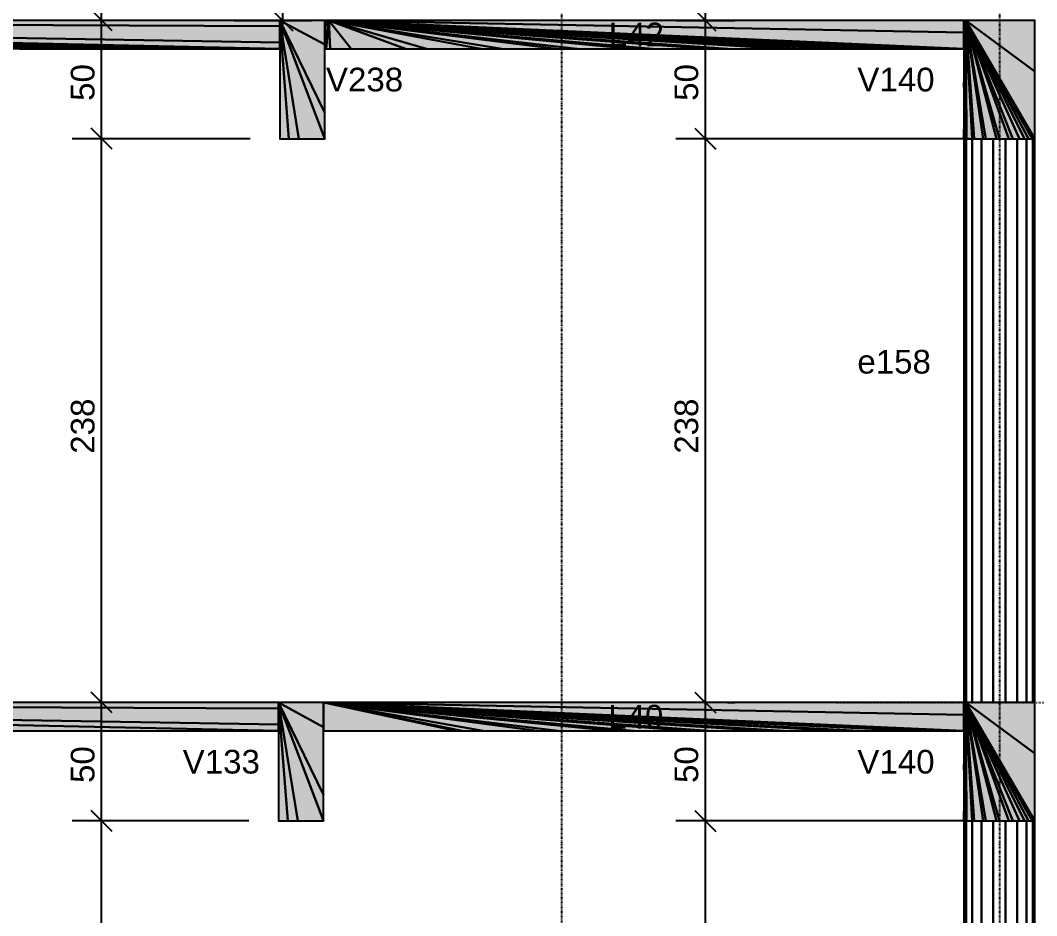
# Model space of a CAD drawing. Extents: x 37185 to 43130, y -8131 to -3926.
# Drawn here: x 41889.1 to 42175.4, y -6109.7 to -5857.7 of the extents above; entities that cross this region are included whole.
import ezdxf

# ---------------------------------------------------------------- set-up
doc = ezdxf.new("R2010")
doc.units = 0
doc.header["$MEASUREMENT"] = 0
doc.linetypes.add('ESTILO_TQS_0002', pattern=[0.4, 0.1, -0.3])
doc.linetypes.add('ESTILO_TQS_0004', pattern=[1.12, 0.5, -0.2, 0.01, -0.2, 0.01, -0.2])
for name, color, linetype in [('48', 4, 'CONTINUOUS'), ('52', 3, 'CONTINUOUS'), ('67', 7, 'CONTINUOUS'), ('70', 160, 'CONTINUOUS'), ('74', 2, 'CONTINUOUS'), ('75', 9, 'CONTINUOUS'), ('96', 252, 'CONTINUOUS')]:
    doc.layers.add(name, color=color, linetype=linetype)
doc.styles.add('TQS_ARIAL', font='arial.ttf')

msp = doc.modelspace()

# ---------------------------------------------------------------- linework, layer by layer
at = {"layer": '48', "linetype": 'Continuous'}
for p, q in [((42155.47, -5857.88), (42155.47, -5857.87)), ((42155.47, -5857.87), (42155.47, -5857.88)), ((42155.47, -5884.11), (42155.47, -5859.5)), ((42155.47, -5859.5), (42155.47, -5884.11)), ((42154.86, -5891.03), (42154.86, -6049.7)), ((42155.47, -6049.7), (42155.47, -5891.03)), ((42155.47, -5891.03), (42155.47, -6049.7)), ((42157.2, -6049.7), (42157.2, -5891.03)), ((42157.2, -5891.03), (42157.2, -6049.7)), ((42159.86, -6049.7), (42159.86, -5891.03)), ((42159.86, -5891.03), (42159.86, -6049.7)), ((42163.13, -6049.7), (42163.13, -5891.03)), ((42163.13, -5891.03), (42163.13, -6049.7)), ((42166.6, -6049.7), (42166.6, -5891.03)), ((42166.6, -5891.03), (42166.6, -6049.7)), ((42169.86, -6049.7), (42169.86, -5891.03)), ((42169.86, -5891.03), (42169.86, -6049.7)), ((42172.52, -6049.7), (42172.52, -5891.03)), ((42172.52, -5891.03), (42172.52, -6049.7)), ((42174.26, -6049.7), (42174.26, -5891.03)), ((42174.26, -5891.03), (42174.26, -6049.7)), ((42174.86, -6049.7), (42174.86, -5891.03)), ((42155.37, -6049.7), (42155.47, -6049.7)), ((42155.47, -6049.87), (42155.47, -6049.86)), ((42155.47, -6049.86), (42155.47, -6049.87)), ((42155.47, -6076.11), (42155.47, -6051.5)), ((42155.47, -6051.5), (42155.47, -6076.11)), ((42155.47, -6083.03), (42155.47, -6076.11)), ((42155.47, -6076.11), (42155.47, -6083.03)), ((42154.86, -6083.03), (42154.86, -6261.7)), ((42155.47, -6261.7), (42155.47, -6083.03)), ((42155.47, -6083.03), (42155.47, -6261.7)), ((42157.2, -6261.7), (42157.2, -6083.03)), ((42157.2, -6083.03), (42157.2, -6261.7)), ((42159.86, -6261.7), (42159.86, -6083.03)), ((42159.86, -6083.03), (42159.86, -6261.7)), ((42163.13, -6261.7), (42163.13, -6083.03)), ((42163.13, -6083.03), (42163.13, -6261.7)), ((42166.6, -6261.7), (42166.6, -6083.03)), ((42166.6, -6083.03), (42166.6, -6261.7)), ((42169.86, -6261.7), (42169.86, -6083.03)), ((42169.86, -6083.03), (42169.86, -6261.7)), ((42172.52, -6261.7), (42172.52, -6083.03)), ((42172.52, -6083.03), (42172.52, -6261.7)), ((42174.26, -6261.7), (42174.26, -6083.03)), ((42174.26, -6083.03), (42174.26, -6261.7)), ((42174.86, -6261.7), (42174.86, -6083.03))]:
    msp.add_line(p, q, dxfattribs=at)
at = {"layer": '52', "linetype": 'Continuous'}
for points in [[(42174.86, -5857.7), (42174.26, -5857.7), (42174.1, -5857.7), (42172.77, -5857.7), (42172.52, -5857.7), (42169.86, -5857.7), (42166.6, -5857.7), (42163.13, -5857.7), (42159.86, -5857.7), (42157.2, -5857.7), (42156.96, -5857.7), (42155.62, -5857.7), (42155.47, -5857.7), (42155.37, -5857.7), (42154.86, -5857.7), (41975.98, -5857.7), (41974.86, -5857.7), (41962.2, -5857.7), (41600.39, -5857.7), (41584.53, -5857.7), (41571.86, -5857.7), (41519.62, -5857.7), (41321.2, -5857.7)], [(42174.86, -5891.03), (42174.86, -5872.08), (42174.86, -5857.7)], [(41888.91, -5865.7), (41894.78, -5865.7), (41910.14, -5865.7), (41916.01, -5865.7), (41931.37, -5865.7), (41937.24, -5865.7), (41952.6, -5865.7), (41955.25, -5865.7), (41962.2, -5865.7)], [(41962.2, -5865.7), (41962.2, -5891.03)], [(41974.86, -5891.03), (41974.86, -5883.73), (41974.86, -5865.7)], [(41974.86, -5865.7), (41975.29, -5865.7), (41976.41, -5865.7), (41982.28, -5865.7), (41997.64, -5865.7), (42003.51, -5865.7), (42018.87, -5865.7), (42024.73, -5865.7), (42040.09, -5865.7), (42045.96, -5865.7), (42061.32, -5865.7), (42067.19, -5865.7), (42082.55, -5865.7), (42088.42, -5865.7), (42103.78, -5865.7), (42107.75, -5865.7), (42118.15, -5865.7), (42124.49, -5865.7), (42133.94, -5865.7), (42143.38, -5865.7), (42148, -5865.7), (42154.86, -5865.7)], [(42154.86, -5865.7), (42154.86, -5876.65), (42154.86, -5891.03)], [(41962.2, -5891.03), (41964.79, -5891.03), (41967.57, -5891.03), (41974.86, -5891.03)], [(42154.86, -5891.03), (42154.97, -5891.03), (42155.37, -5891.03), (42155.47, -5891.03), (42155.62, -5891.03), (42155.77, -5891.03), (42156.96, -5891.03), (42157.18, -5891.03), (42157.2, -5891.03), (42157.66, -5891.03), (42157.79, -5891.03), (42159.86, -5891.03), (42160.33, -5891.03), (42160.43, -5891.03), (42161.04, -5891.03), (42163.13, -5891.03), (42163.73, -5891.03), (42164.09, -5891.03), (42164.86, -5891.03), (42166.6, -5891.03), (42167.17, -5891.03), (42167.52, -5891.03), (42168.69, -5891.03), (42169.86, -5891.03), (42170.33, -5891.03), (42170.54, -5891.03), (42171.93, -5891.03), (42172.52, -5891.03), (42172.77, -5891.03), (42172.83, -5891.03), (42173.05, -5891.03), (42174.1, -5891.03), (42174.26, -5891.03), (42174.36, -5891.03), (42174.48, -5891.03), (42174.86, -5891.03)], [(42174.86, -6049.7), (42174.26, -6049.7), (42174.1, -6049.7), (42172.77, -6049.7), (42172.52, -6049.7), (42169.86, -6049.7), (42166.6, -6049.7), (42163.13, -6049.7), (42159.86, -6049.7), (42157.2, -6049.7), (42156.96, -6049.7), (42155.62, -6049.7), (42155.47, -6049.7), (42155.37, -6049.7), (42154.86, -6049.7), (41974.53, -6049.7), (41961.86, -6049.7), (41595, -6049.7), (41584.53, -6049.7), (41571.86, -6049.7), (41519.62, -6049.7), (41321.2, -6049.7)], [(42174.86, -6083.03), (42174.86, -6064.08), (42174.86, -6049.7)], [(41876.13, -6057.7), (41961.86, -6057.7)], [(41961.86, -6057.7), (41961.86, -6083.03)], [(41974.53, -6083.03), (41974.53, -6075.73), (41974.53, -6057.7)], [(41974.53, -6057.7), (42011.79, -6057.7), (42012.29, -6057.7), (42013.59, -6057.7), (42019.46, -6057.7), (42034.75, -6057.7), (42040.62, -6057.7), (42055.91, -6057.7), (42061.77, -6057.7), (42077.06, -6057.7), (42082.93, -6057.7), (42098.22, -6057.7), (42104.09, -6057.7), (42119.38, -6057.7), (42125.25, -6057.7), (42140.54, -6057.7), (42144.73, -6057.7), (42152.07, -6057.7), (42154.86, -6057.7)], [(42154.86, -6057.7), (42154.86, -6068.65), (42154.86, -6083.03)], [(41961.86, -6083.03), (41964.49, -6083.03), (41967.27, -6083.03), (41974.53, -6083.03)], [(42154.86, -6083.03), (42154.96, -6083.03), (42155.37, -6083.03), (42155.47, -6083.03), (42155.62, -6083.03), (42155.74, -6083.03), (42156.96, -6083.03), (42157.18, -6083.03), (42157.2, -6083.03), (42157.62, -6083.03), (42157.79, -6083.03), (42159.86, -6083.03), (42160.33, -6083.03), (42160.38, -6083.03), (42161.04, -6083.03), (42163.13, -6083.03), (42163.67, -6083.03), (42164.09, -6083.03), (42164.86, -6083.03), (42166.6, -6083.03), (42167.11, -6083.03), (42167.52, -6083.03), (42168.69, -6083.03), (42169.86, -6083.03), (42170.28, -6083.03), (42170.54, -6083.03), (42171.93, -6083.03), (42172.52, -6083.03), (42172.77, -6083.03), (42172.8, -6083.03), (42173.05, -6083.03), (42174.1, -6083.03), (42174.26, -6083.03), (42174.36, -6083.03), (42174.48, -6083.03), (42174.86, -6083.03)]]:
    msp.add_lwpolyline(points, dxfattribs=at)
at = {"layer": '67', "linetype": 'ESTILO_TQS_0002'}
msp.add_line((42118.87, -6049.7), (42549.88, -6049.7), dxfattribs=at)
at = {"layer": '70', "linetype": 'ESTILO_TQS_0004'}
for p, q in [((42041.53, -5399.92), (42041.53, -6361.7)), ((42164.86, -5399.92), (42164.86, -6361.7))]:
    msp.add_line(p, q, dxfattribs=at)
at = {"layer": '75', "linetype": 'Continuous'}
for p, q in [((41962.94, -5666.03), (41962.94, -5866.03)), ((41912.02, -5899.37), (41912.02, -5849.37)), ((42082.04, -5849.37), (42082.04, -5899.37)), ((41914.97, -5860.65), (41909.08, -5854.76)), ((41959.99, -5854.76), (41965.88, -5860.65)), ((42079.09, -5854.76), (42084.99, -5860.65)), ((41922.04, -5857.7), (41903.69, -5857.7)), ((41930.37, -5857.7), (41930.37, -5857.7)), ((41940.98, -5857.7), (41940.98, -5857.7)), ((41949.32, -5857.7), (41971.27, -5857.7)), ((42065.42, -5857.7), (42065.42, -5857.7)), ((42073.76, -5857.7), (42090.37, -5857.7)), ((41912.02, -6058.03), (41912.02, -5882.7)), ((42082.04, -5882.7), (42082.04, -6058.03)), ((41914.97, -5893.98), (41909.08, -5888.09)), ((41914.97, -5893.98), (41909.08, -5888.09)), ((42079.09, -5888.09), (42084.99, -5893.98)), ((42079.09, -5888.09), (42084.99, -5893.98)), ((41953.86, -5891.03), (41903.69, -5891.03)), ((41953.86, -5891.03), (41903.69, -5891.03)), ((41962.2, -5891.03), (41962.2, -5891.03)), ((41962.2, -5891.03), (41962.2, -5891.03)), ((42156.53, -5891.03), (42073.71, -5891.03)), ((42156.53, -5891.03), (42073.71, -5891.03)), ((42164.86, -5891.03), (42164.86, -5891.03)), ((42164.86, -5891.03), (42164.86, -5891.03)), ((41912.02, -6091.36), (41912.02, -6041.36)), ((42082.04, -6041.36), (42082.04, -6091.36)), ((41914.97, -6052.64), (41909.08, -6046.75)), ((41914.97, -6052.64), (41909.08, -6046.75)), ((42079.09, -6046.75), (42084.99, -6052.64)), ((42079.09, -6046.75), (42084.99, -6052.64)), ((41914.87, -6049.7), (41903.69, -6049.7)), ((41914.87, -6049.7), (41903.69, -6049.7)), ((41923.2, -6049.7), (41923.2, -6049.7)), ((41923.2, -6049.7), (41923.2, -6049.7)), ((42079.95, -6049.7), (42079.95, -6049.7)), ((42079.95, -6049.7), (42079.95, -6049.7)), ((42088.28, -6049.7), (42090.37, -6049.7)), ((42088.28, -6049.7), (42090.37, -6049.7)), ((41912.02, -6250.04), (41912.02, -6074.7)), ((42082.04, -6074.7), (42082.04, -6250.04)), ((41914.97, -6085.98), (41909.08, -6080.08)), ((41914.97, -6085.98), (41909.08, -6080.08)), ((42079.09, -6080.08), (42084.99, -6085.98)), ((42079.09, -6080.08), (42084.99, -6085.98)), ((41953.53, -6083.03), (41903.69, -6083.03)), ((41953.53, -6083.03), (41903.69, -6083.03)), ((41961.86, -6083.03), (41961.86, -6083.03)), ((41961.86, -6083.03), (41961.86, -6083.03)), ((42154.79, -6083.03), (42073.71, -6083.03)), ((42154.79, -6083.03), (42073.71, -6083.03)), ((42163.13, -6083.03), (42163.13, -6083.03)), ((42163.13, -6083.03), (42163.13, -6083.03))]:
    msp.add_line(p, q, dxfattribs=at)
at = {"layer": '96', "linetype": 'Continuous'}
for points in [[(41600.39, -5857.7), (41888.91, -5865.7), (41894.78, -5865.7), (41600.39, -5857.7)], [(41600.39, -5857.7), (41894.78, -5865.7), (41910.14, -5865.7), (41600.39, -5857.7)], [(41600.39, -5857.7), (41910.14, -5865.7), (41916.01, -5865.7), (41600.39, -5857.7)], [(41600.39, -5857.7), (41916.01, -5865.7), (41931.37, -5865.7), (41600.39, -5857.7)], [(41600.39, -5857.7), (41931.37, -5865.7), (41937.24, -5865.7), (41600.39, -5857.7)], [(41600.39, -5857.7), (41937.24, -5865.7), (41952.6, -5865.7), (41600.39, -5857.7)], [(41600.39, -5857.7), (41952.6, -5865.7), (41955.25, -5865.7), (41600.39, -5857.7)], [(41600.39, -5857.7), (41955.25, -5865.7), (41962.2, -5865.7), (41600.39, -5857.7)], [(41600.39, -5857.7), (41962.2, -5865.7), (41962.2, -5863.94), (41600.39, -5857.7)], [(41600.39, -5857.7), (41962.2, -5863.94), (41962.2, -5859.33), (41600.39, -5857.7)], [(41600.39, -5857.7), (41962.2, -5859.33), (41962.2, -5857.7), (41600.39, -5857.7)], [(41962.2, -5857.7), (41962.2, -5891.03), (41964.79, -5891.03), (41962.2, -5857.7)], [(41962.2, -5857.7), (41964.79, -5891.03), (41967.57, -5891.03), (41962.2, -5857.7)], [(41962.2, -5857.7), (41967.57, -5891.03), (41974.86, -5891.03), (41962.2, -5857.7)], [(41962.2, -5857.7), (41974.86, -5891.03), (41974.86, -5883.73), (41962.2, -5857.7)], [(41962.2, -5857.7), (41974.86, -5883.73), (41974.86, -5864.53), (41962.2, -5857.7)], [(41962.2, -5857.7), (41974.86, -5864.53), (41974.86, -5857.7), (41962.2, -5857.7)], [(41975.98, -5857.7), (41974.86, -5857.7), (41974.86, -5859.45), (41975.98, -5857.7)], [(41975.98, -5857.7), (41974.86, -5859.45), (41974.86, -5864.06), (41975.98, -5857.7)], [(41975.98, -5857.7), (41974.86, -5864.06), (41974.86, -5865.7), (41975.98, -5857.7)], [(41975.98, -5857.7), (41974.86, -5865.7), (41975.29, -5865.7), (41975.98, -5857.7)], [(41975.98, -5857.7), (41975.29, -5865.7), (41976.41, -5865.7), (41975.98, -5857.7)], [(41975.98, -5857.7), (41976.41, -5865.7), (41982.28, -5865.7), (41975.98, -5857.7)], [(41975.98, -5857.7), (41982.28, -5865.7), (41997.64, -5865.7), (41975.98, -5857.7)], [(41975.98, -5857.7), (41997.64, -5865.7), (42003.51, -5865.7), (41975.98, -5857.7)], [(41975.98, -5857.7), (42003.51, -5865.7), (42018.87, -5865.7), (41975.98, -5857.7)], [(41975.98, -5857.7), (42018.87, -5865.7), (42024.73, -5865.7), (41975.98, -5857.7)], [(41975.98, -5857.7), (42024.73, -5865.7), (42040.09, -5865.7), (41975.98, -5857.7)], [(41975.98, -5857.7), (42040.09, -5865.7), (42045.96, -5865.7), (41975.98, -5857.7)], [(41975.98, -5857.7), (42045.96, -5865.7), (42061.32, -5865.7), (41975.98, -5857.7)], [(41975.98, -5857.7), (42061.32, -5865.7), (42067.19, -5865.7), (41975.98, -5857.7)], [(41975.98, -5857.7), (42067.19, -5865.7), (42082.55, -5865.7), (41975.98, -5857.7)], [(41975.98, -5857.7), (42082.55, -5865.7), (42088.42, -5865.7), (41975.98, -5857.7)], [(41975.98, -5857.7), (42088.42, -5865.7), (42103.78, -5865.7), (41975.98, -5857.7)], [(41975.98, -5857.7), (42103.78, -5865.7), (42107.75, -5865.7), (41975.98, -5857.7)], [(41975.98, -5857.7), (42107.75, -5865.7), (42118.15, -5865.7), (41975.98, -5857.7)], [(41975.98, -5857.7), (42118.15, -5865.7), (42124.49, -5865.7), (41975.98, -5857.7)], [(41975.98, -5857.7), (42124.49, -5865.7), (42133.94, -5865.7), (41975.98, -5857.7)], [(41975.98, -5857.7), (42133.94, -5865.7), (42143.38, -5865.7), (41975.98, -5857.7)], [(41975.98, -5857.7), (42143.38, -5865.7), (42148, -5865.7), (41975.98, -5857.7)], [(41975.98, -5857.7), (42148, -5865.7), (42154.86, -5865.7), (41975.98, -5857.7)], [(41975.98, -5857.7), (42154.86, -5865.7), (42154.86, -5861.15), (41975.98, -5857.7)], [(41975.98, -5857.7), (42154.86, -5861.15), (42154.86, -5857.7), (41975.98, -5857.7)], [(42155.37, -5857.7), (42154.86, -5857.7), (42154.86, -5876.65), (42155.37, -5857.7)], [(42155.37, -5857.7), (42154.86, -5876.65), (42154.86, -5891.03), (42155.37, -5857.7)], [(42155.37, -5857.7), (42154.86, -5891.03), (42155.37, -5891.03), (42155.37, -5857.7)], [(42155.37, -5857.7), (42155.37, -5891.03), (42155.62, -5891.03), (42155.37, -5857.7)], [(42155.37, -5857.7), (42155.62, -5891.03), (42157.18, -5891.03), (42155.37, -5857.7)], [(42155.37, -5857.7), (42157.18, -5891.03), (42157.79, -5891.03), (42155.37, -5857.7)], [(42155.37, -5857.7), (42157.79, -5891.03), (42160.33, -5891.03), (42155.37, -5857.7)], [(42155.37, -5857.7), (42160.33, -5891.03), (42161.04, -5891.03), (42155.37, -5857.7)], [(42155.37, -5857.7), (42161.04, -5891.03), (42164.09, -5891.03), (42155.37, -5857.7)], [(42155.37, -5857.7), (42164.09, -5891.03), (42164.86, -5891.03), (42155.37, -5857.7)], [(42155.37, -5857.7), (42164.86, -5891.03), (42167.52, -5891.03), (42155.37, -5857.7)], [(42155.37, -5857.7), (42167.52, -5891.03), (42168.69, -5891.03), (42155.37, -5857.7)], [(42155.37, -5857.7), (42168.69, -5891.03), (42170.54, -5891.03), (42155.37, -5857.7)], [(42155.37, -5857.7), (42170.54, -5891.03), (42171.93, -5891.03), (42155.37, -5857.7)], [(42155.37, -5857.7), (42171.93, -5891.03), (42173.05, -5891.03), (42155.37, -5857.7)], [(42155.37, -5857.7), (42173.05, -5891.03), (42174.1, -5891.03), (42155.37, -5857.7)], [(42155.37, -5857.7), (42174.1, -5891.03), (42174.48, -5891.03), (42155.37, -5857.7)], [(42155.37, -5857.7), (42174.48, -5891.03), (42174.86, -5891.03), (42155.37, -5857.7)], [(42155.37, -5857.7), (42174.86, -5891.03), (42174.86, -5872.08), (42155.37, -5857.7)], [(42155.37, -5857.7), (42174.86, -5872.08), (42174.86, -5857.7), (42155.37, -5857.7)], [(41595, -6049.7), (41876.13, -6057.7), (41961.86, -6057.7), (41595, -6049.7)], [(41595, -6049.7), (41961.86, -6057.7), (41961.86, -6055.94), (41595, -6049.7)], [(41595, -6049.7), (41961.86, -6055.94), (41961.86, -6051.35), (41595, -6049.7)], [(41595, -6049.7), (41961.86, -6051.35), (41961.86, -6049.7), (41595, -6049.7)], [(41961.86, -6049.7), (41961.86, -6083.03), (41964.49, -6083.03), (41961.86, -6049.7)], [(41961.86, -6049.7), (41964.49, -6083.03), (41967.27, -6083.03), (41961.86, -6049.7)], [(41961.86, -6049.7), (41967.27, -6083.03), (41974.53, -6083.03), (41961.86, -6049.7)], [(41961.86, -6049.7), (41974.53, -6083.03), (41974.53, -6075.73), (41961.86, -6049.7)], [(41961.86, -6049.7), (41974.53, -6075.73), (41974.53, -6056.62), (41961.86, -6049.7)], [(41961.86, -6049.7), (41974.53, -6056.62), (41974.53, -6049.7), (41961.86, -6049.7)], [(41974.53, -6049.7), (41974.53, -6057.7), (42011.79, -6057.7), (41974.53, -6049.7)], [(41974.53, -6049.7), (42011.79, -6057.7), (42012.29, -6057.7), (41974.53, -6049.7)], [(41974.53, -6049.7), (42012.29, -6057.7), (42013.59, -6057.7), (41974.53, -6049.7)], [(41974.53, -6049.7), (42013.59, -6057.7), (42019.46, -6057.7), (41974.53, -6049.7)], [(41974.53, -6049.7), (42019.46, -6057.7), (42034.75, -6057.7), (41974.53, -6049.7)], [(41974.53, -6049.7), (42034.75, -6057.7), (42040.62, -6057.7), (41974.53, -6049.7)], [(41974.53, -6049.7), (42040.62, -6057.7), (42055.91, -6057.7), (41974.53, -6049.7)], [(41974.53, -6049.7), (42055.91, -6057.7), (42061.77, -6057.7), (41974.53, -6049.7)], [(41974.53, -6049.7), (42061.77, -6057.7), (42077.06, -6057.7), (41974.53, -6049.7)], [(41974.53, -6049.7), (42077.06, -6057.7), (42082.93, -6057.7), (41974.53, -6049.7)], [(41974.53, -6049.7), (42082.93, -6057.7), (42098.22, -6057.7), (41974.53, -6049.7)], [(41974.53, -6049.7), (42098.22, -6057.7), (42104.09, -6057.7), (41974.53, -6049.7)], [(41974.53, -6049.7), (42104.09, -6057.7), (42119.38, -6057.7), (41974.53, -6049.7)], [(41974.53, -6049.7), (42119.38, -6057.7), (42125.25, -6057.7), (41974.53, -6049.7)], [(41974.53, -6049.7), (42125.25, -6057.7), (42140.54, -6057.7), (41974.53, -6049.7)], [(41974.53, -6049.7), (42140.54, -6057.7), (42144.73, -6057.7), (41974.53, -6049.7)], [(41974.53, -6049.7), (42144.73, -6057.7), (42152.07, -6057.7), (41974.53, -6049.7)], [(41974.53, -6049.7), (42152.07, -6057.7), (42154.86, -6057.7), (41974.53, -6049.7)], [(41974.53, -6049.7), (42154.86, -6057.7), (42154.86, -6053.15), (41974.53, -6049.7)], [(41974.53, -6049.7), (42154.86, -6053.15), (42154.86, -6049.7), (41974.53, -6049.7)], [(42155.37, -6049.7), (42154.86, -6049.7), (42154.86, -6068.65), (42155.37, -6049.7)], [(42155.37, -6049.7), (42154.86, -6068.65), (42154.86, -6083.03), (42155.37, -6049.7)], [(42155.37, -6049.7), (42154.86, -6083.03), (42155.37, -6083.03), (42155.37, -6049.7)], [(42155.37, -6049.7), (42155.37, -6083.03), (42155.62, -6083.03), (42155.37, -6049.7)], [(42155.37, -6049.7), (42155.62, -6083.03), (42157.18, -6083.03), (42155.37, -6049.7)], [(42155.37, -6049.7), (42157.18, -6083.03), (42157.79, -6083.03), (42155.37, -6049.7)], [(42155.37, -6049.7), (42157.79, -6083.03), (42160.33, -6083.03), (42155.37, -6049.7)], [(42155.37, -6049.7), (42160.33, -6083.03), (42161.04, -6083.03), (42155.37, -6049.7)], [(42155.37, -6049.7), (42161.04, -6083.03), (42164.09, -6083.03), (42155.37, -6049.7)], [(42155.37, -6049.7), (42164.09, -6083.03), (42164.86, -6083.03), (42155.37, -6049.7)], [(42155.37, -6049.7), (42164.86, -6083.03), (42167.52, -6083.03), (42155.37, -6049.7)], [(42155.37, -6049.7), (42167.52, -6083.03), (42168.69, -6083.03), (42155.37, -6049.7)], [(42155.37, -6049.7), (42168.69, -6083.03), (42170.54, -6083.03), (42155.37, -6049.7)], [(42155.37, -6049.7), (42170.54, -6083.03), (42171.93, -6083.03), (42155.37, -6049.7)], [(42155.37, -6049.7), (42171.93, -6083.03), (42173.05, -6083.03), (42155.37, -6049.7)], [(42155.37, -6049.7), (42173.05, -6083.03), (42174.1, -6083.03), (42155.37, -6049.7)], [(42155.37, -6049.7), (42174.1, -6083.03), (42174.48, -6083.03), (42155.37, -6049.7)], [(42155.37, -6049.7), (42174.48, -6083.03), (42174.86, -6083.03), (42155.37, -6049.7)], [(42155.37, -6049.7), (42174.86, -6083.03), (42174.86, -6064.08), (42155.37, -6049.7)], [(42155.37, -6049.7), (42174.86, -6064.08), (42174.86, -6049.7), (42155.37, -6049.7)]]:
    msp.add_lwpolyline(points, dxfattribs=at)
for points in [[(41600.39, -5857.7), (41888.91, -5865.7), (41894.78, -5865.7)], [(41600.39, -5857.7), (41894.78, -5865.7), (41600.39, -5857.7)], [(41600.39, -5857.7), (41894.78, -5865.7), (41910.14, -5865.7)], [(41600.39, -5857.7), (41910.14, -5865.7), (41600.39, -5857.7)], [(41600.39, -5857.7), (41910.14, -5865.7), (41916.01, -5865.7)], [(41600.39, -5857.7), (41916.01, -5865.7), (41600.39, -5857.7)], [(41600.39, -5857.7), (41916.01, -5865.7), (41931.37, -5865.7)], [(41600.39, -5857.7), (41931.37, -5865.7), (41600.39, -5857.7)], [(41600.39, -5857.7), (41931.37, -5865.7), (41937.24, -5865.7)], [(41600.39, -5857.7), (41937.24, -5865.7), (41600.39, -5857.7)], [(41600.39, -5857.7), (41937.24, -5865.7), (41952.6, -5865.7)], [(41600.39, -5857.7), (41952.6, -5865.7), (41600.39, -5857.7)], [(41600.39, -5857.7), (41952.6, -5865.7), (41955.25, -5865.7)], [(41600.39, -5857.7), (41955.25, -5865.7), (41600.39, -5857.7)], [(41600.39, -5857.7), (41955.25, -5865.7), (41962.2, -5865.7)], [(41600.39, -5857.7), (41962.2, -5865.7), (41600.39, -5857.7)], [(41600.39, -5857.7), (41962.2, -5865.7), (41962.2, -5863.94)], [(41600.39, -5857.7), (41962.2, -5863.94), (41600.39, -5857.7)], [(41600.39, -5857.7), (41962.2, -5863.94), (41962.2, -5859.33)], [(41600.39, -5857.7), (41962.2, -5859.33), (41600.39, -5857.7)], [(41600.39, -5857.7), (41962.2, -5859.33), (41962.2, -5857.7)], [(41600.39, -5857.7), (41962.2, -5857.7), (41600.39, -5857.7)], [(41962.2, -5857.7), (41962.2, -5891.03), (41964.79, -5891.03)], [(41962.2, -5857.7), (41964.79, -5891.03), (41962.2, -5857.7)], [(41962.2, -5857.7), (41964.79, -5891.03), (41967.57, -5891.03)], [(41962.2, -5857.7), (41967.57, -5891.03), (41962.2, -5857.7)], [(41962.2, -5857.7), (41967.57, -5891.03), (41974.86, -5891.03)], [(41962.2, -5857.7), (41974.86, -5891.03), (41962.2, -5857.7)], [(41962.2, -5857.7), (41974.86, -5891.03), (41974.86, -5883.73)], [(41962.2, -5857.7), (41974.86, -5883.73), (41962.2, -5857.7)], [(41962.2, -5857.7), (41974.86, -5883.73), (41974.86, -5864.53)], [(41962.2, -5857.7), (41974.86, -5864.53), (41962.2, -5857.7)], [(41962.2, -5857.7), (41974.86, -5864.53), (41974.86, -5857.7)], [(41962.2, -5857.7), (41974.86, -5857.7), (41962.2, -5857.7)], [(41975.98, -5857.7), (41974.86, -5857.7), (41974.86, -5859.45)], [(41975.98, -5857.7), (41974.86, -5859.45), (41975.98, -5857.7)], [(41975.98, -5857.7), (41974.86, -5859.45), (41974.86, -5864.06)], [(41975.98, -5857.7), (41974.86, -5864.06), (41975.98, -5857.7)], [(41975.98, -5857.7), (41974.86, -5864.06), (41974.86, -5865.7)], [(41975.98, -5857.7), (41974.86, -5865.7), (41975.98, -5857.7)], [(41975.98, -5857.7), (41974.86, -5865.7), (41975.29, -5865.7)], [(41975.98, -5857.7), (41975.29, -5865.7), (41975.98, -5857.7)], [(41975.98, -5857.7), (41975.29, -5865.7), (41976.41, -5865.7)], [(41975.98, -5857.7), (41976.41, -5865.7), (41975.98, -5857.7)], [(41975.98, -5857.7), (41976.41, -5865.7), (41982.28, -5865.7)], [(41975.98, -5857.7), (41982.28, -5865.7), (41975.98, -5857.7)], [(41975.98, -5857.7), (41982.28, -5865.7), (41997.64, -5865.7)], [(41975.98, -5857.7), (41997.64, -5865.7), (41975.98, -5857.7)], [(41975.98, -5857.7), (41997.64, -5865.7), (42003.51, -5865.7)], [(41975.98, -5857.7), (42003.51, -5865.7), (41975.98, -5857.7)], [(41975.98, -5857.7), (42003.51, -5865.7), (42018.87, -5865.7)], [(41975.98, -5857.7), (42018.87, -5865.7), (41975.98, -5857.7)], [(41975.98, -5857.7), (42018.87, -5865.7), (42024.73, -5865.7)], [(41975.98, -5857.7), (42024.73, -5865.7), (41975.98, -5857.7)], [(41975.98, -5857.7), (42024.73, -5865.7), (42040.09, -5865.7)], [(41975.98, -5857.7), (42040.09, -5865.7), (41975.98, -5857.7)], [(41975.98, -5857.7), (42040.09, -5865.7), (42045.96, -5865.7)], [(41975.98, -5857.7), (42045.96, -5865.7), (41975.98, -5857.7)], [(41975.98, -5857.7), (42045.96, -5865.7), (42061.32, -5865.7)], [(41975.98, -5857.7), (42061.32, -5865.7), (41975.98, -5857.7)], [(41975.98, -5857.7), (42061.32, -5865.7), (42067.19, -5865.7)], [(41975.98, -5857.7), (42067.19, -5865.7), (41975.98, -5857.7)], [(41975.98, -5857.7), (42067.19, -5865.7), (42082.55, -5865.7)], [(41975.98, -5857.7), (42082.55, -5865.7), (41975.98, -5857.7)], [(41975.98, -5857.7), (42082.55, -5865.7), (42088.42, -5865.7)], [(41975.98, -5857.7), (42088.42, -5865.7), (41975.98, -5857.7)], [(41975.98, -5857.7), (42088.42, -5865.7), (42103.78, -5865.7)], [(41975.98, -5857.7), (42103.78, -5865.7), (41975.98, -5857.7)], [(41975.98, -5857.7), (42103.78, -5865.7), (42107.75, -5865.7)], [(41975.98, -5857.7), (42107.75, -5865.7), (41975.98, -5857.7)], [(41975.98, -5857.7), (42107.75, -5865.7), (42118.15, -5865.7)], [(41975.98, -5857.7), (42118.15, -5865.7), (41975.98, -5857.7)], [(41975.98, -5857.7), (42118.15, -5865.7), (42124.49, -5865.7)], [(41975.98, -5857.7), (42124.49, -5865.7), (41975.98, -5857.7)], [(41975.98, -5857.7), (42124.49, -5865.7), (42133.94, -5865.7)], [(41975.98, -5857.7), (42133.94, -5865.7), (41975.98, -5857.7)], [(41975.98, -5857.7), (42133.94, -5865.7), (42143.38, -5865.7)], [(41975.98, -5857.7), (42143.38, -5865.7), (41975.98, -5857.7)], [(41975.98, -5857.7), (42143.38, -5865.7), (42148, -5865.7)], [(41975.98, -5857.7), (42148, -5865.7), (41975.98, -5857.7)], [(41975.98, -5857.7), (42148, -5865.7), (42154.86, -5865.7)], [(41975.98, -5857.7), (42154.86, -5865.7), (41975.98, -5857.7)], [(41975.98, -5857.7), (42154.86, -5865.7), (42154.86, -5861.15)], [(41975.98, -5857.7), (42154.86, -5861.15), (41975.98, -5857.7)], [(41975.98, -5857.7), (42154.86, -5861.15), (42154.86, -5857.7)], [(41975.98, -5857.7), (42154.86, -5857.7), (41975.98, -5857.7)], [(42155.37, -5857.7), (42154.86, -5857.7), (42154.86, -5876.65)], [(42155.37, -5857.7), (42154.86, -5876.65), (42155.37, -5857.7)], [(42155.37, -5857.7), (42154.86, -5876.65), (42154.86, -5891.03)], [(42155.37, -5857.7), (42154.86, -5891.03), (42155.37, -5857.7)], [(42155.37, -5857.7), (42154.86, -5891.03), (42155.37, -5891.03)], [(42155.37, -5857.7), (42155.37, -5891.03), (42155.37, -5857.7)], [(42155.37, -5857.7), (42155.37, -5891.03), (42155.62, -5891.03)], [(42155.37, -5857.7), (42155.62, -5891.03), (42155.37, -5857.7)], [(42155.37, -5857.7), (42155.62, -5891.03), (42157.18, -5891.03)], [(42155.37, -5857.7), (42157.18, -5891.03), (42155.37, -5857.7)], [(42155.37, -5857.7), (42157.18, -5891.03), (42157.79, -5891.03)], [(42155.37, -5857.7), (42157.79, -5891.03), (42155.37, -5857.7)], [(42155.37, -5857.7), (42157.79, -5891.03), (42160.33, -5891.03)], [(42155.37, -5857.7), (42160.33, -5891.03), (42155.37, -5857.7)], [(42155.37, -5857.7), (42160.33, -5891.03), (42161.04, -5891.03)], [(42155.37, -5857.7), (42161.04, -5891.03), (42155.37, -5857.7)], [(42155.37, -5857.7), (42161.04, -5891.03), (42164.09, -5891.03)], [(42155.37, -5857.7), (42164.09, -5891.03), (42155.37, -5857.7)], [(42155.37, -5857.7), (42164.09, -5891.03), (42164.86, -5891.03)], [(42155.37, -5857.7), (42164.86, -5891.03), (42155.37, -5857.7)], [(42155.37, -5857.7), (42164.86, -5891.03), (42167.52, -5891.03)], [(42155.37, -5857.7), (42167.52, -5891.03), (42155.37, -5857.7)], [(42155.37, -5857.7), (42167.52, -5891.03), (42168.69, -5891.03)], [(42155.37, -5857.7), (42168.69, -5891.03), (42155.37, -5857.7)], [(42155.37, -5857.7), (42168.69, -5891.03), (42170.54, -5891.03)], [(42155.37, -5857.7), (42170.54, -5891.03), (42155.37, -5857.7)], [(42155.37, -5857.7), (42170.54, -5891.03), (42171.93, -5891.03)], [(42155.37, -5857.7), (42171.93, -5891.03), (42155.37, -5857.7)], [(42155.37, -5857.7), (42171.93, -5891.03), (42173.05, -5891.03)], [(42155.37, -5857.7), (42173.05, -5891.03), (42155.37, -5857.7)], [(42155.37, -5857.7), (42173.05, -5891.03), (42174.1, -5891.03)], [(42155.37, -5857.7), (42174.1, -5891.03), (42155.37, -5857.7)], [(42155.37, -5857.7), (42174.1, -5891.03), (42174.48, -5891.03)], [(42155.37, -5857.7), (42174.48, -5891.03), (42155.37, -5857.7)], [(42155.37, -5857.7), (42174.48, -5891.03), (42174.86, -5891.03)], [(42155.37, -5857.7), (42174.86, -5891.03), (42155.37, -5857.7)], [(42155.37, -5857.7), (42174.86, -5891.03), (42174.86, -5872.08)], [(42155.37, -5857.7), (42174.86, -5872.08), (42155.37, -5857.7)], [(42155.37, -5857.7), (42174.86, -5872.08), (42174.86, -5857.7)], [(42155.37, -5857.7), (42174.86, -5857.7), (42155.37, -5857.7)], [(41595, -6049.7), (41876.13, -6057.7), (41961.86, -6057.7)], [(41595, -6049.7), (41961.86, -6057.7), (41595, -6049.7)], [(41595, -6049.7), (41961.86, -6057.7), (41961.86, -6055.94)], [(41595, -6049.7), (41961.86, -6055.94), (41595, -6049.7)], [(41595, -6049.7), (41961.86, -6055.94), (41961.86, -6051.35)], [(41595, -6049.7), (41961.86, -6051.35), (41595, -6049.7)], [(41595, -6049.7), (41961.86, -6051.35), (41961.86, -6049.7)], [(41595, -6049.7), (41961.86, -6049.7), (41595, -6049.7)], [(41961.86, -6049.7), (41961.86, -6083.03), (41964.49, -6083.03)], [(41961.86, -6049.7), (41964.49, -6083.03), (41961.86, -6049.7)], [(41961.86, -6049.7), (41964.49, -6083.03), (41967.27, -6083.03)], [(41961.86, -6049.7), (41967.27, -6083.03), (41961.86, -6049.7)], [(41961.86, -6049.7), (41967.27, -6083.03), (41974.53, -6083.03)], [(41961.86, -6049.7), (41974.53, -6083.03), (41961.86, -6049.7)], [(41961.86, -6049.7), (41974.53, -6083.03), (41974.53, -6075.73)], [(41961.86, -6049.7), (41974.53, -6075.73), (41961.86, -6049.7)], [(41961.86, -6049.7), (41974.53, -6075.73), (41974.53, -6056.62)], [(41961.86, -6049.7), (41974.53, -6056.62), (41961.86, -6049.7)], [(41961.86, -6049.7), (41974.53, -6056.62), (41974.53, -6049.7)], [(41961.86, -6049.7), (41974.53, -6049.7), (41961.86, -6049.7)], [(41974.53, -6049.7), (41974.53, -6057.7), (42011.79, -6057.7)], [(41974.53, -6049.7), (42011.79, -6057.7), (41974.53, -6049.7)], [(41974.53, -6049.7), (42011.79, -6057.7), (42012.29, -6057.7)], [(41974.53, -6049.7), (42012.29, -6057.7), (41974.53, -6049.7)], [(41974.53, -6049.7), (42012.29, -6057.7), (42013.59, -6057.7)], [(41974.53, -6049.7), (42013.59, -6057.7), (41974.53, -6049.7)], [(41974.53, -6049.7), (42013.59, -6057.7), (42019.46, -6057.7)], [(41974.53, -6049.7), (42019.46, -6057.7), (41974.53, -6049.7)], [(41974.53, -6049.7), (42019.46, -6057.7), (42034.75, -6057.7)], [(41974.53, -6049.7), (42034.75, -6057.7), (41974.53, -6049.7)], [(41974.53, -6049.7), (42034.75, -6057.7), (42040.62, -6057.7)], [(41974.53, -6049.7), (42040.62, -6057.7), (41974.53, -6049.7)], [(41974.53, -6049.7), (42040.62, -6057.7), (42055.91, -6057.7)], [(41974.53, -6049.7), (42055.91, -6057.7), (41974.53, -6049.7)], [(41974.53, -6049.7), (42055.91, -6057.7), (42061.77, -6057.7)], [(41974.53, -6049.7), (42061.77, -6057.7), (41974.53, -6049.7)], [(41974.53, -6049.7), (42061.77, -6057.7), (42077.06, -6057.7)], [(41974.53, -6049.7), (42077.06, -6057.7), (41974.53, -6049.7)], [(41974.53, -6049.7), (42077.06, -6057.7), (42082.93, -6057.7)], [(41974.53, -6049.7), (42082.93, -6057.7), (41974.53, -6049.7)], [(41974.53, -6049.7), (42082.93, -6057.7), (42098.22, -6057.7)], [(41974.53, -6049.7), (42098.22, -6057.7), (41974.53, -6049.7)], [(41974.53, -6049.7), (42098.22, -6057.7), (42104.09, -6057.7)], [(41974.53, -6049.7), (42104.09, -6057.7), (41974.53, -6049.7)], [(41974.53, -6049.7), (42104.09, -6057.7), (42119.38, -6057.7)], [(41974.53, -6049.7), (42119.38, -6057.7), (41974.53, -6049.7)], [(41974.53, -6049.7), (42119.38, -6057.7), (42125.25, -6057.7)], [(41974.53, -6049.7), (42125.25, -6057.7), (41974.53, -6049.7)], [(41974.53, -6049.7), (42125.25, -6057.7), (42140.54, -6057.7)], [(41974.53, -6049.7), (42140.54, -6057.7), (41974.53, -6049.7)], [(41974.53, -6049.7), (42140.54, -6057.7), (42144.73, -6057.7)], [(41974.53, -6049.7), (42144.73, -6057.7), (41974.53, -6049.7)], [(41974.53, -6049.7), (42144.73, -6057.7), (42152.07, -6057.7)], [(41974.53, -6049.7), (42152.07, -6057.7), (41974.53, -6049.7)], [(41974.53, -6049.7), (42152.07, -6057.7), (42154.86, -6057.7)], [(41974.53, -6049.7), (42154.86, -6057.7), (41974.53, -6049.7)], [(41974.53, -6049.7), (42154.86, -6057.7), (42154.86, -6053.15)], [(41974.53, -6049.7), (42154.86, -6053.15), (41974.53, -6049.7)], [(41974.53, -6049.7), (42154.86, -6053.15), (42154.86, -6049.7)], [(41974.53, -6049.7), (42154.86, -6049.7), (41974.53, -6049.7)], [(42155.37, -6049.7), (42154.86, -6049.7), (42154.86, -6068.65)], [(42155.37, -6049.7), (42154.86, -6068.65), (42155.37, -6049.7)], [(42155.37, -6049.7), (42154.86, -6068.65), (42154.86, -6083.03)], [(42155.37, -6049.7), (42154.86, -6083.03), (42155.37, -6049.7)], [(42155.37, -6049.7), (42154.86, -6083.03), (42155.37, -6083.03)], [(42155.37, -6049.7), (42155.37, -6083.03), (42155.37, -6049.7)], [(42155.37, -6049.7), (42155.37, -6083.03), (42155.62, -6083.03)], [(42155.37, -6049.7), (42155.62, -6083.03), (42155.37, -6049.7)], [(42155.37, -6049.7), (42155.62, -6083.03), (42157.18, -6083.03)], [(42155.37, -6049.7), (42157.18, -6083.03), (42155.37, -6049.7)], [(42155.37, -6049.7), (42157.18, -6083.03), (42157.79, -6083.03)], [(42155.37, -6049.7), (42157.79, -6083.03), (42155.37, -6049.7)], [(42155.37, -6049.7), (42157.79, -6083.03), (42160.33, -6083.03)], [(42155.37, -6049.7), (42160.33, -6083.03), (42155.37, -6049.7)], [(42155.37, -6049.7), (42160.33, -6083.03), (42161.04, -6083.03)], [(42155.37, -6049.7), (42161.04, -6083.03), (42155.37, -6049.7)], [(42155.37, -6049.7), (42161.04, -6083.03), (42164.09, -6083.03)], [(42155.37, -6049.7), (42164.09, -6083.03), (42155.37, -6049.7)], [(42155.37, -6049.7), (42164.09, -6083.03), (42164.86, -6083.03)], [(42155.37, -6049.7), (42164.86, -6083.03), (42155.37, -6049.7)], [(42155.37, -6049.7), (42164.86, -6083.03), (42167.52, -6083.03)], [(42155.37, -6049.7), (42167.52, -6083.03), (42155.37, -6049.7)], [(42155.37, -6049.7), (42167.52, -6083.03), (42168.69, -6083.03)], [(42155.37, -6049.7), (42168.69, -6083.03), (42155.37, -6049.7)], [(42155.37, -6049.7), (42168.69, -6083.03), (42170.54, -6083.03)], [(42155.37, -6049.7), (42170.54, -6083.03), (42155.37, -6049.7)], [(42155.37, -6049.7), (42170.54, -6083.03), (42171.93, -6083.03)], [(42155.37, -6049.7), (42171.93, -6083.03), (42155.37, -6049.7)], [(42155.37, -6049.7), (42171.93, -6083.03), (42173.05, -6083.03)], [(42155.37, -6049.7), (42173.05, -6083.03), (42155.37, -6049.7)], [(42155.37, -6049.7), (42173.05, -6083.03), (42174.1, -6083.03)], [(42155.37, -6049.7), (42174.1, -6083.03), (42155.37, -6049.7)], [(42155.37, -6049.7), (42174.1, -6083.03), (42174.48, -6083.03)], [(42155.37, -6049.7), (42174.48, -6083.03), (42155.37, -6049.7)], [(42155.37, -6049.7), (42174.48, -6083.03), (42174.86, -6083.03)], [(42155.37, -6049.7), (42174.86, -6083.03), (42155.37, -6049.7)], [(42155.37, -6049.7), (42174.86, -6083.03), (42174.86, -6064.08)], [(42155.37, -6049.7), (42174.86, -6064.08), (42155.37, -6049.7)], [(42155.37, -6049.7), (42174.86, -6064.08), (42174.86, -6049.7)], [(42155.37, -6049.7), (42174.86, -6049.7), (42155.37, -6049.7)]]:
    msp.add_solid(points, dxfattribs=at)

# ---------------------------------------------------------------- texts
at = {"layer": '74', "linetype": 'Continuous', "style": 'TQS_ARIAL'}
for s, p in [('L42', (42054.86, -5865.03)), ('V238', (41975.2, -5877.7)), ('V140', (42124.86, -5877.7)), ('e158', (42124.86, -5957.12)), ('L40', (42054.7, -6057.03)), ('V133', (41934.86, -6069.7)), ('V140', (42124.86, -6069.7))]:
    msp.add_text(s, height=6.667, dxfattribs=at).set_placement(p)
at = {"layer": '75', "linetype": 'Continuous', "style": 'TQS_ARIAL'}
for s, p in [('50', (41910.02, -5880.37)), ('50', (42080.04, -5880.37)), ('238', (41910.02, -5979.7)), ('238', (42080.04, -5979.7)), ('50', (41910.02, -6072.36)), ('50', (42080.04, -6072.36))]:
    msp.add_text(s, height=6.667, rotation=90, dxfattribs=at).set_placement(p)

doc.saveas('drawing.dxf')
